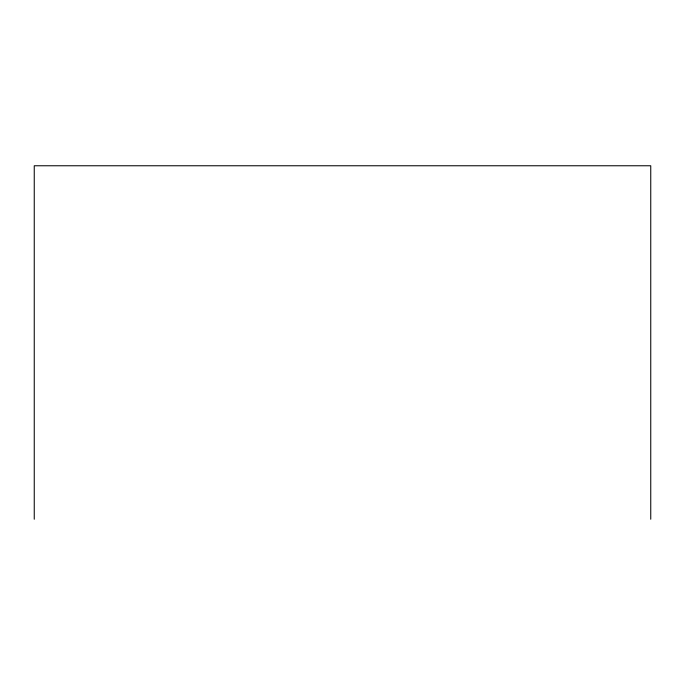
<?xml version="1.0" encoding="UTF-8"?>
<svg xmlns="http://www.w3.org/2000/svg" width="685" height="685" viewBox="0 0 685 685"><rect width="100%" height="100%" fill="white"/><g stroke="black" fill="none" stroke-linecap="round" stroke-linejoin="round"><path stroke-width="1.03" d="M650.75 519.239L650.75 165.761L34.25 165.761L34.25 519.239"/></g></svg>
